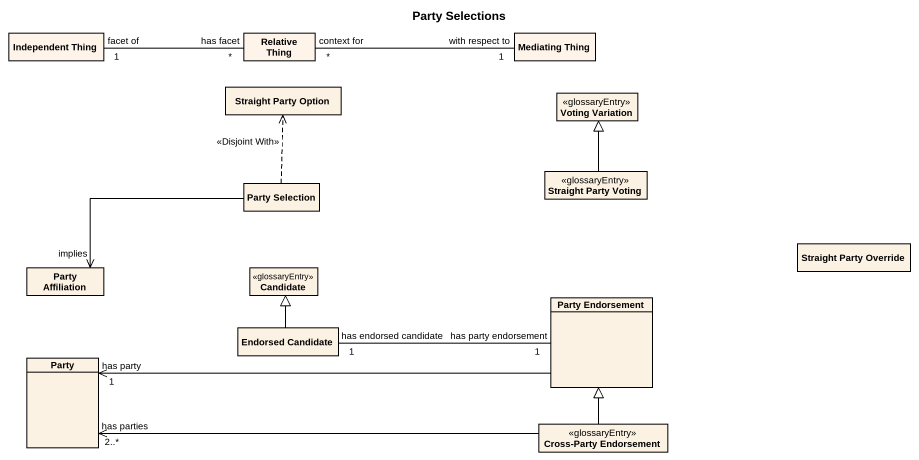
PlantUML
@startuml
title Party Selections
hide circle
hide empty members
class "Independent Thing" as Independent_Thing #FFF4EA
class "Relative Thing" as Relative_Thing #FFF4EA
class "Mediating Thing" as Mediating_Thing #FFF4EA
class "Straight Party Option" as Straight_Party_Option
class "Voting Variation" as Voting_Variation <<glossaryEntry>>
class "Party Selection" as Party_Selection
class "Straight Party Voting" as Straight_Party_Voting <<glossaryEntry>>
class "Party Affiliation" as Party_Affiliation
class Candidate <<glossaryEntry>>
class "Straight Party Override" as Straight_Party_Override
class "Party Endorsement" as Party_Endorsement
class "Endorsed Candidate" as Endorsed_Candidate
class Party
class "Cross-Party Endorsement" as Cross_Party_Endorsement <<glossaryEntry>>
Independent_Thing "facet of\n1" -right- "has facet\n*" Relative_Thing
Relative_Thing "context for\n*" -right- "with respect to\n1" Mediating_Thing
Party_Selection .up.> Straight_Party_Option : <<Disjoint With>>
Party_Selection -left-> "implies" Party_Affiliation
Straight_Party_Voting -up-|> Voting_Variation
Party_Endorsement "has party endorsement\n1" -left- "has endorsed candidate\n1" Endorsed_Candidate
Party_Endorsement -left-> "has party\n1" Party
Endorsed_Candidate -up-|> Candidate
Cross_Party_Endorsement -up-|> Party_Endorsement
Cross_Party_Endorsement -left-> "has parties\n2..*" Party
@enduml
